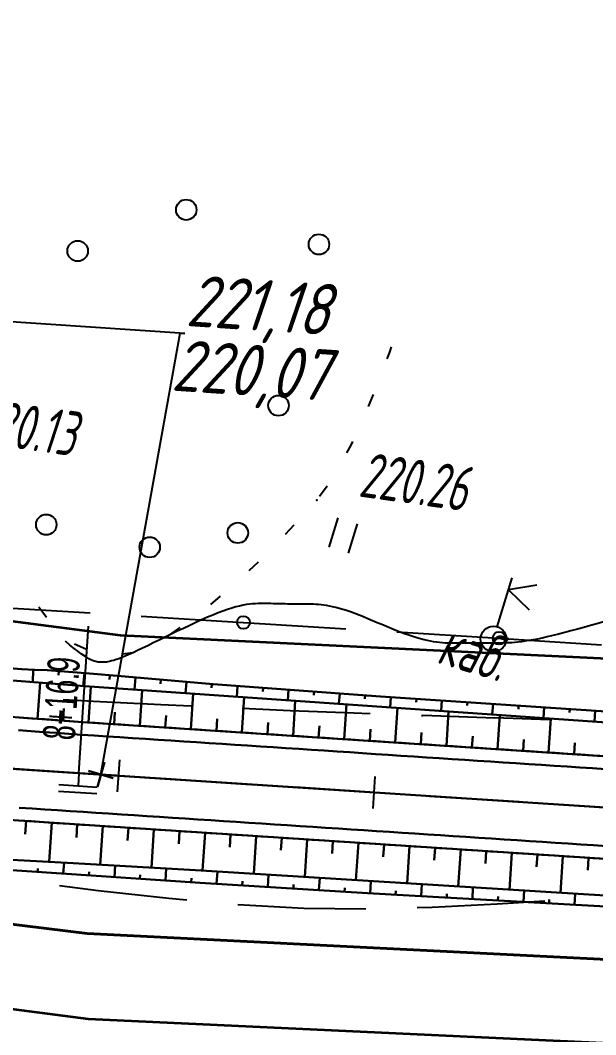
# Model space of a CAD drawing. Header units: millimetres. Extents: x -1799 to 6962, y -1020 to 4121.
# Drawn here: x -953.8 to -908.8, y 3670.6 to 3749.8 of the extents above; entities that cross this region are included whole.
import ezdxf
from ezdxf import colors
from ezdxf.entities.mleader import LeaderData, LeaderLine
from ezdxf.math import Vec2, Vec3

# ---------------------------------------------------------------- set-up
doc = ezdxf.new("R2010")
doc.units = ezdxf.units.MM
doc.linetypes.add('CONTI', pattern=[0])
doc.linetypes.add('DASHED', pattern=[0.75, 0.5, -0.25])
for name, color, linetype, lineweight in [('10', 1, 'Continuous', 35), ('КОПИЯ_ОСЬ_13_ОТКОСЫ', 7, 'Continuous', 30), ('КОПИЯ_ОСЬ_ГРАНИЦЫ_ПОЛОС', 7, 'Continuous', 30), ('ОСЬ_ВЕРХ_ПОКРЫТИЯ_ГРАНИЦЫ_ПОЛОС', 7, 'Continuous', 30), ('ОСЬ_ВЕРХ_ПОКРЫТИЯ_ОСЬ', 1, 'Continuous', 30), ('Отметки', 5, 'Continuous', 30)]:
    doc.layers.add(name, color=color, linetype=linetype, lineweight=lineweight)
for name, color, linetype in [('_Ростелеком', 6, 'Continuous'), ('GOR_BDEFAULT', 212, 'CONTI'), ('NAD_MDEFAULT', 7, 'CONTI'), ('PI_OTDEFAULT', 172, 'CONTI'), ('PI_TTDEFAULT', 5, 'CONTI'), ('PLN_O', 7, 'CONTI'), ('SIT_LDEFAULT', 7, 'CONTI'), ('USLZNDEFAULT', 7, 'CONTI'), ('ZAPSKDEFAULT', 7, 'CONTI'), ('КОПИЯ_ОСЬ_ТАНГЕНСЫ', 1, 'Continuous'), ('ОСЬ_ВЕРХ_ПОКРЫТИЯ_ПИКЕТЫ', 1, 'Continuous'), ('ОСЬ_ВЕРХ_ПОКРЫТИЯ_РАЗБИВКА_КРИВ', 1, 'Continuous'), ('ОСЬ_ВЕРХ_ПОКРЫТИЯ_ТАНГЕНСЫ', 1, 'Continuous'), ('разметка', 7, 'Continuous')]:
    doc.layers.add(name, color=color, linetype=linetype)
doc.styles.add('eskd', font='spds.shx', dxfattribs={"width": 1.2, "oblique": 15})
doc.styles.get("Standard").update_dxf_attribs({"font": 'arial.ttf'})
doc.styles.add('STYLE1', font='romand.shx', dxfattribs={"width": 0.9})
doc.styles.add('ГОСТ', font='', dxfattribs={"oblique": 15, "height": 4})
doc.styles.get('ГОСТ').set_extended_font_data('GOST type A')
doc.linetypes.add('кабель_связи_проект.', pattern='A,10,-1,["/",STYLE1,S=3,R=0,X=0,Y=-1.5],-4.1', length=15.1)

# ---------------------------------------------------------------- blocks, each defined once
blk = doc.blocks.new('BL_2002')
at = {"color": 0}
blk.add_circle((0, 0), 0.8, dxfattribs=at)
blk = doc.blocks.new('BL_2011')
at = {"color": 0}
for p, q in [((0, 0), (0, 2.4)), ((1.6, 0), (1.6, 2.4))]:
    blk.add_line(p, q, dxfattribs=at)
blk = doc.blocks.new('BL_4017')
at = {"color": 0}
for p, q in [((0, 1), (0, 5)), ((2, 5), (0, 4)), ((0, 4), (2, 3))]:
    blk.add_line(p, q, dxfattribs=at)
blk.add_circle((0, 0), 1, dxfattribs=at)
blk = doc.blocks.new('_None')
blk = doc.blocks.new('Крест')
at = {"layer": 'Отметки'}
for points in [[(0, 1), (0, -1)], [(-1, 0), (1, 0)]]:
    blk.add_lwpolyline(points, dxfattribs=at)

msp = doc.modelspace()

# ---------------------------------------------------------------- linework, layer by layer
at = {"layer": '10'}
for points in [[(-804.504035623444, 3662.403480735061), (-824.5340356237048, 3666.023480735173), (-948.4240356233695, 3671.803480735433), (-975.8940356235744, 3675.363480735024), (-1007.464035623407, 3684.893480735284), (-1045.044035623481, 3689.693480735098), (-1091.514035623686, 3701.643480735284), (-1136.714035623407, 3726.003480734688), (-1145.914035623593, 3731.613480735024), (-1190.934035623612, 3759.81348073521), (-1203.524035623463, 3777.133480735508), (-1281.424035623369, 3800.433480735322), (-1370.854035623537, 3827.173480734614), (-1423.974035623649, 3843.233480735135), (-1467.20403562363, 3856.303480735433), (-1517.944035623388, 3871.633480735508), (-1536.604035623537, 3877.273480735173), (-1560.794035623481, 3884.923480734614), (-1568.404035623351, 3887.323480734986), (-1611.244035623668, 3900.8734807348), (-1670.724533441118, 3919.71056948175)], [(-1127.044035623481, 3748.853480735247), (-1082.584035623519, 3724.793480734726), (-1040.334035623519, 3713.903480735061), (-945.9640356234067, 3701.783480734949), (-821.164035623593, 3695.803480735433), (-801.8740356235558, 3692.213480734651), (-802.5440356234812, 3689.663480734837), (-744.5440356234812, 3662.453480734875), (-623.344035623295, 3533.8734807348), (-488.3940356235744, 3411.683480735322), (-417.2740356234626, 3367.923480734614), (-360.3940356235744, 3343.983480735135), (-65.03403562370477, 3344.8734807348)]]:
    msp.add_lwpolyline(points, dxfattribs=at)
at = {"layer": '_Ростелеком', "linetype": 'кабель_связи_проект.', "lineweight": 40, "ltscale": 0.25}
msp.add_lwpolyline([(-1657.508299623549, 3939.309212735307), (-1658.166559841649, 3937.633192245302), (-1600.278279218406, 3918.21813336612), (-1339.90307447779, 3818.219484850218), (-1287.499567368408, 3802.76526898091), (-1263.755260603901, 3795.430219643203), (-1223.530477714949, 3781.706089482096), (-1196.627684615718, 3769.679823335645), (-1196.627684615718, 3769.679823335645), (-1140.230327299932, 3729.428283091088), (-1091.099603466128, 3703.07820017488), (-1044.780343006647, 3690.316537799698), (-948.5302202035, 3678.474030340475), (-823.7066648495584, 3672.227009011817)], dxfattribs=at)
at = {"layer": 'GOR_BDEFAULT', "color": 212, "elevation": 220, "flags": 128}
msp.add_lwpolyline([(-901.2082996235604, 3704.069214735565), (-901.9682996235697, 3704.069214735565), (-902.0282996235674, 3704.069214735565), (-902.0982996235743, 3704.059212735307), (-902.158299623572, 3704.059212735307), (-902.228299623579, 3704.059212735307), (-902.298299623586, 3704.059212735307), (-902.368299623593, 3704.059212735307), (-902.4382996236, 3704.059212735307), (-902.5082996235487, 3704.059212735307), (-902.5782996235557, 3704.059212735307), (-902.6482996235627, 3704.059212735307), (-902.7182996235697, 3704.049218735111), (-902.7882996235767, 3704.049218735111), (-902.868299623593, 3704.049218735111), (-902.9382996236, 3704.049218735111), (-903.0082996235487, 3704.049218735111), (-903.088299623565, 3704.049218735111), (-903.1682996235813, 3704.039216734854), (-903.2482996235976, 3704.039216734854), (-903.338299623565, 3704.029213735287), (-903.4482996235511, 3704.01921173503), (-903.5582996235953, 3704.009217735765), (-903.6882996236, 3703.989212735009), (-903.838299623565, 3703.95921473523), (-904.0082996235487, 3703.929215735209), (-904.1982996235511, 3703.889214735863), (-904.408299623572, 3703.849213735585), (-904.658299623572, 3703.789216734854), (-904.9282996235906, 3703.719216735487), (-905.228299623579, 3703.639214735863), (-905.5682996236046, 3703.549218735111), (-905.9482996235511, 3703.449212734972), (-906.3582996235837, 3703.339211735328), (-906.7882996235767, 3703.219216735487), (-907.2482996235976, 3703.089211735328), (-907.728299623579, 3702.949212734972), (-908.2182996235697, 3702.809212735307), (-908.728299623579, 3702.669213734952), (-909.2382996235883, 3702.51921173503), (-909.7482996235976, 3702.379212735606), (-910.2582996235487, 3702.239212735009), (-910.7582996235487, 3702.109215734911), (-911.2482996235976, 3701.979210735683), (-911.728299623579, 3701.859215734911), (-912.1782996235906, 3701.739212735009), (-912.6082996235837, 3701.639214735863), (-913.0082996235487, 3701.549218735111), (-913.3782996236023, 3701.469216735487), (-913.7182996235697, 3701.409211734695), (-914.048299623586, 3701.349213735585), (-914.3482996235743, 3701.299218735111), (-914.6282996236023, 3701.259217735765), (-914.8982996235627, 3701.229210735683), (-915.1382996235534, 3701.20921473523), (-915.3782996236023, 3701.189217735467), (-915.5982996235743, 3701.179215735209), (-915.8182996236046, 3701.169213734952), (-916.018299623558, 3701.159211734695), (-916.228299623579, 3701.159211734695), (-916.4182996235813, 3701.159211734695), (-916.618299623593, 3701.149216735189), (-916.8082996235953, 3701.149216735189), (-917.0082996235487, 3701.149216735189), (-917.2082996235604, 3701.149216735189), (-917.3982996235627, 3701.149216735189), (-917.5982996235743, 3701.149216735189), (-917.798299623586, 3701.149216735189), (-917.9982996235976, 3701.149216735189), (-918.1882996236, 3701.149216735189), (-918.3882996235534, 3701.149216735189), (-918.588299623565, 3701.149216735189), (-918.7882996235767, 3701.149216735189), (-918.978299623579, 3701.149216735189), (-919.1782996235906, 3701.149216735189), (-919.3782996236023, 3701.149216735189), (-919.5782996235557, 3701.149216735189), (-919.7782996235674, 3701.149216735189), (-919.9682996235697, 3701.149216735189), (-920.1682996235813, 3701.149216735189), (-920.3782996236023, 3701.159211734695), (-920.588299623565, 3701.159211734695), (-920.798299623586, 3701.179215735209), (-921.018299623558, 3701.199212734972), (-921.2382996235883, 3701.219216735487), (-921.478299623579, 3701.259217735765), (-921.7182996235697, 3701.299218735111), (-921.9682996235697, 3701.349213735585), (-922.228299623579, 3701.409211734695), (-922.5082996235487, 3701.479210735683), (-922.798299623586, 3701.559212735307), (-923.0982996235743, 3701.659211734695), (-923.4182996235813, 3701.76921173503), (-923.7482996235976, 3701.889214735863), (-924.088299623565, 3702.01921173503), (-924.4382996236, 3702.149216735189), (-924.7882996235767, 3702.299218735111), (-925.158299623572, 3702.449212734972), (-925.518299623558, 3702.599213735585), (-925.8782996236023, 3702.749215735507), (-926.2482996235976, 3702.899216735189), (-926.6082996235837, 3703.049218735111), (-926.9582996235604, 3703.199212734972), (-927.298299623586, 3703.339211735328), (-927.6382996235534, 3703.469216735487), (-927.9682996235697, 3703.589211735328), (-928.2782996235674, 3703.689217735467), (-928.5682996236046, 3703.789216734854), (-928.8482996235743, 3703.869217735169), (-929.1082996235837, 3703.939217735467), (-929.368299623593, 3703.999215735507), (-929.6082996235837, 3704.049218735111), (-929.838299623565, 3704.089211735328), (-930.0582996235953, 3704.119217735169), (-930.268299623558, 3704.139214735863), (-930.478299623579, 3704.159211734695), (-930.6782996235906, 3704.179215735209), (-930.868299623593, 3704.189217735467), (-931.0582996235953, 3704.189217735467), (-931.2382996235883, 3704.189217735467), (-931.4282996235906, 3704.199212734972), (-931.6082996235837, 3704.199212734972), (-931.7882996235767, 3704.199212734972), (-931.978299623579, 3704.199212734972), (-932.158299623572, 3704.199212734972), (-932.338299623565, 3704.199212734972), (-932.5282996235674, 3704.20921473523), (-932.7082996235604, 3704.20921473523), (-932.8882996235534, 3704.20921473523), (-933.0782996235557, 3704.219216735487), (-933.2582996235487, 3704.219216735487), (-933.4482996235511, 3704.219216735487), (-933.6382996235534, 3704.229210735683), (-933.8282996235557, 3704.229210735683), (-934.0082996235487, 3704.229210735683), (-934.1982996235511, 3704.239212735009), (-934.3882996235534, 3704.239212735009), (-934.5782996235557, 3704.249215735507), (-934.7782996235674, 3704.249215735507), (-934.978299623579, 3704.249215735507), (-935.1782996235906, 3704.239212735009), (-935.3882996235534, 3704.229210735683), (-935.618299623593, 3704.219216735487), (-935.8482996235743, 3704.189217735467), (-936.088299623565, 3704.159211734695), (-936.3482996235743, 3704.109215734911), (-936.6282996236023, 3704.049218735111), (-936.9182996235813, 3703.979210735683), (-937.2382996235883, 3703.889214735863), (-937.5682996236046, 3703.789216734854), (-937.9282996235906, 3703.659211734695), (-938.3082996235953, 3703.51921173503), (-938.7182996235697, 3703.349213735585), (-939.1482996235627, 3703.169213734952), (-939.5982996235743, 3702.969216735487), (-940.0582996235953, 3702.759217735765), (-940.5282996235674, 3702.539216734854), (-941.0082996235487, 3702.309212735307), (-941.4982996235976, 3702.079216734891), (-941.978299623579, 3701.849213735585), (-942.4482996235511, 3701.609215734911), (-942.908299623572, 3701.389214735863), (-943.368299623593, 3701.169213734952), (-943.798299623586, 3700.949212734972), (-944.2082996235604, 3700.759217735765), (-944.5982996235743, 3700.569214735565), (-944.9482996235511, 3700.409211734695), (-945.268299623558, 3700.259217735765), (-945.5582996235953, 3700.139214735863), (-945.8282996235557, 3700.029213735287), (-946.0582996235953, 3699.939217735467), (-946.268299623558, 3699.869217735169), (-946.4582996235604, 3699.809212735307), (-946.6282996236023, 3699.759217735765), (-946.7782996235674, 3699.729210735683), (-946.908299623572, 3699.699212734972), (-947.0282996235674, 3699.679215735209), (-947.1382996235534, 3699.669213734952), (-947.2382996235883, 3699.669213734952), (-947.3282996235557, 3699.669213734952), (-947.4182996235813, 3699.669213734952), (-947.4982996235976, 3699.669213734952), (-947.588299623565, 3699.679215735209), (-947.6782996235906, 3699.679215735209), (-947.768299623558, 3699.699212734972), (-947.868299623593, 3699.719216735487), (-947.978299623579, 3699.749215735507), (-948.1082996235837, 3699.789216734854), (-948.2482996235976, 3699.859215734911), (-948.3982996235627, 3699.939217735467), (-948.5782996235557, 3700.049218735111), (-948.7882996235767, 3700.179215735209), (-949.0082996235487, 3700.329216734891), (-949.268299623558, 3700.51921173503), (-949.5582996235953, 3700.739212735009), (-949.8782996236023, 3700.999215735507), (-950.2382996235883, 3701.299218735111)], dxfattribs=at)
at = {"layer": 'PI_TTDEFAULT', "color": 5}
msp.add_point((-930.6082996235837, 3712.319214735565, 220.256), dxfattribs=at)
at = {"layer": 'PLN_O'}
for p, q in [((-964.268299623558, 3704.509217735765), (-948.298299623586, 3703.51921173503)), ((-944.3082996235953, 3703.26921173503), (-928.338299623565, 3702.279213735287)), ((-924.3482996235743, 3702.029213735287), (-916.8282996235557, 3701.559212735307)), ((-916.8282996235557, 3701.569214735565), (-908.3782996236023, 3701.009217735765))]:
    msp.add_line(p, q, dxfattribs=at)
for centre in [(-936.3282996235557, 3702.76921173503), (-916.368299623593, 3701.539216734854)]:
    msp.add_circle(centre, 0.5, dxfattribs=at)
at = {"layer": 'SIT_LDEFAULT', "color": 7}
for p, q in [((-924.908299623572, 3723.879212735606), (-924.768299623558, 3724.299218735111)), ((-925.0982996235743, 3723.349213735585), (-924.8982996235627, 3723.879212735606)), ((-926.5582996235953, 3719.629212735606), (-926.1782996235906, 3720.559212735307)), ((-928.2482996235976, 3716.009217735765), (-927.9282996235906, 3716.599213735585)), ((-927.9182996235813, 3716.599213735585), (-927.7782996235674, 3716.889214735863)), ((-930.3882996235534, 3712.619217735169), (-929.798299623586, 3713.429215735209)), ((-933.0582996235953, 3709.659211734695), (-932.368299623593, 3710.379212735606)), ((-935.8782996236023, 3706.819214735565), (-935.158299623572, 3707.509217735765)), ((-938.8782996236023, 3704.169213734952), (-938.118299623593, 3704.819214735565)), ((-952.3182996236046, 3703.979210735683), (-951.7082996235604, 3703.189217735467)), ((-942.088299623565, 3701.809212735307), (-941.268299623558, 3702.379212735606)), ((-949.548299623586, 3701.109215734911), (-949.518299623558, 3701.079216734891)), ((-949.518299623558, 3701.089211735328), (-948.6382996235534, 3700.70921473523)), ((-945.768299623558, 3700.329216734891), (-944.9682996235697, 3700.429215735209)), ((-944.9682996235697, 3700.429215735209), (-944.7882996235767, 3700.509217735765)), ((-948.048299623586, 3696.609215734911), (-950.408299623572, 3696.739212735009)), ((-942.7782996235674, 3696.349213735585), (-948.048299623586, 3696.599213735585)), ((-940.4182996235813, 3696.239212735009), (-942.7782996235674, 3696.349213735585)), ((-932.6882996236, 3695.879212735606), (-936.4182996235813, 3696.049218735111)), ((-927.7182996235697, 3695.679215735209), (-932.6882996236, 3695.879212735606)), ((-926.4282996235906, 3695.629212735606), (-927.7182996235697, 3695.679215735209)), ((-922.3182996236046, 3695.489212735009), (-922.4282996235906, 3695.489212735009)), ((-916.6982996235511, 3695.299218735111), (-922.3182996236046, 3695.499215735507)), ((-912.4282996235906, 3695.159211734695), (-916.6982996235511, 3695.309212735307)), ((-950.6882996236, 3682.219216735487), (-947.6682996235813, 3681.849213735585)), ((-947.6682996235813, 3681.849213735585), (-942.1682996235813, 3681.249215735507)), ((-942.1682996235813, 3681.249215735507), (-940.7482996235976, 3681.119217735169)), ((-936.7582996235487, 3680.759217735765), (-931.618299623593, 3680.469216735487)), ((-921.5982996235743, 3680.549218735111), (-916.518299623558, 3680.809212735307)), ((-916.518299623558, 3680.809212735307), (-912.7882996235767, 3681.029213735287)), ((-931.618299623593, 3680.469216735487), (-926.768299623558, 3680.409211734695)), ((-922.768299623558, 3680.51921173503), (-921.5982996235743, 3680.549218735111))]:
    msp.add_line(p, q, dxfattribs=at)
at = {"layer": 'КОПИЯ_ОСЬ_13_ОТКОСЫ'}
for points in [[(-955.6349643058693, 3699.276480884676), (-953.6450351066505, 3699.109931202059), (-952.646622020713, 3699.073325367098), (-951.647598583213, 3699.040824146395), (-950.6504672355568, 3698.975501270418), (-948.6584628410255, 3698.79708024991), (-945.568497020713, 3698.54187700284), (-938.6931308097755, 3697.939917774324), (-925.626602489463, 3697.00020524991), (-905.6711581535255, 3695.66606828702), (-885.7335971183693, 3694.057532520418), (-873.4846957511818, 3692.874655933504), (-865.8105014152443, 3692.228461475496), (-861.519913036338, 3691.922675342684), (-860.5202182121193, 3691.856955738192), (-857.517715770713, 3691.646094532137), (-856.515274364463, 3691.578192920809), (-853.5045932121193, 3691.358084888582)], [(-952.7426303214943, 3699.076834888582), (-952.7780917472755, 3698.10974809659)], [(-950.7451937980568, 3698.981711597567), (-950.766250926963, 3698.659812183504)], [(-948.7530062980568, 3698.805533619051), (-948.842666942588, 3697.804419727449)], [(-959.6763725110995, 3698.644948948559), (-948.7239799329745, 3697.795217503247), (-905.7271537610995, 3694.809911717114), (-873.501201612662, 3692.622198094067), (-863.5216483900058, 3691.982580174145), (-855.513652784537, 3691.487493504223), (-853.5048026868808, 3691.355108250317), (-852.499004347037, 3691.292181004223)], [(-959.6763461418068, 3698.644950122957), (-948.7239535636818, 3697.795218677645), (-905.7271273918068, 3694.809897632723), (-873.5011752433693, 3692.622199268465), (-863.5216830558693, 3691.982581348543), (-855.5136264152443, 3691.48750993741), (-853.5045932121193, 3691.358084888582)], [(-952.4148368665683, 3695.252233494458), (-952.209453565787, 3698.065633763013)], [(-946.7598422355568, 3698.640265674715), (-946.7873690910255, 3698.30635759366)], [(-944.7669223136818, 3698.471701831942), (-944.849747020713, 3697.526221485262)], [(-942.774551708213, 3698.297263355379), (-942.802139598838, 3697.982108326082)], [(-940.7821811027443, 3698.122824878817), (-940.8586581535255, 3697.249121875887)], [(-948.4251518079745, 3694.964666355786), (-948.2421073743808, 3697.761754978833)], [(-944.4336967298495, 3694.703466404614), (-944.251689893912, 3697.484701145825)], [(-938.7898104972755, 3697.948386402254), (-938.815323192588, 3697.657141895418)], [(-936.795059520713, 3697.803412647371), (-936.8549350089943, 3696.971137256746)], [(-934.8002475089943, 3697.659949512606), (-934.820206005088, 3697.38252946866)], [(-932.8053744621193, 3697.51648637784), (-932.8645175285255, 3696.694083423738)], [(-930.8105624504005, 3697.373023243074), (-930.8302768058693, 3697.098883838778)], [(-928.8156894035255, 3697.22954484952), (-928.8741000480568, 3696.417014331942)], [(-940.4422416517245, 3694.442235935864), (-940.2612724134433, 3697.207647312817)], [(-936.4507865735995, 3694.181035984692), (-936.2708549329745, 3696.93057822102)], [(-932.4593314954745, 3693.91983603352), (-932.2804374525058, 3696.653524388013)], [(-926.8208163566505, 3697.086081714754), (-926.8403476066505, 3696.815238208895)], [(-924.8256991691505, 3696.94666215909), (-924.8796542472755, 3696.139685840731)], [(-922.8301547355568, 3696.813239307528), (-922.8481601066505, 3696.544257373934)], [(-920.834610301963, 3696.679831714754), (-920.8892367668068, 3695.862632007723)], [(-918.8390658683693, 3696.546424121981), (-918.857315380088, 3696.274024219637)], [(-950.420146925162, 3695.106634129223), (-950.3516654798495, 3696.044439305005)], [(-946.429424268912, 3694.834051121411), (-946.3684501478183, 3695.766424168286)], [(-928.4678764173495, 3693.65860556477), (-928.290019972037, 3696.376470555005)], [(-924.4764213392245, 3693.397405613598), (-924.2996024915683, 3696.099401463208)], [(-920.4849662610995, 3693.136205662427), (-920.3091850110995, 3695.822362888989)], [(-916.8435214347755, 3696.413001270418), (-916.8988803214943, 3695.585562915926)], [(-914.8479770011818, 3696.279593677645), (-914.8664096183693, 3696.003775806551)], [(-912.852432567588, 3696.146186084871), (-912.9084628410255, 3695.308509082918)], [(-910.8568881339943, 3696.012763233309), (-910.8755648918068, 3695.733542652254)], [(-908.8613437004005, 3695.879355640535), (-908.9180453605568, 3695.03145524991)], [(-942.437969190787, 3694.572851170239), (-942.3773002454745, 3695.499944676098)], [(-938.446514112662, 3694.311651219067), (-938.386211378287, 3695.233434666333)], [(-934.455059034537, 3694.050420750317), (-934.3950614759433, 3694.966955174145)], [(-916.4935111829745, 3692.874975193677), (-916.3187064954745, 3695.545293797192)], [(-912.5019950696933, 3692.613775242505), (-912.3282890150058, 3695.268224705395)], [(-930.463603956412, 3693.789220799145), (-930.4039726087558, 3694.70044516438)], [(-926.472148878287, 3693.528020847973), (-926.412822706412, 3694.433965672192)], [(-922.480693800162, 3693.266790379223), (-922.4217338392245, 3694.167455662427)], [(-918.489238722037, 3693.005590428052), (-918.430644972037, 3693.900976170239)], [(-914.497783643912, 3692.74439047688), (-914.4394950696933, 3693.634466160473)], [(-910.5062675306308, 3692.48316000813), (-910.4484062025058, 3693.367986668286)], [(-961.4134523231387, 3687.807686455933), (-942.4012452918887, 3686.553627618042), (-864.21112078017, 3681.440102227417), (-856.7476808387637, 3680.831551202026), (-852.779236014545, 3680.491707452026)], [(-953.2956544715762, 3687.272225030151), (-953.36395281142, 3686.236977227417)], [(-951.29998796767, 3687.140602715698), (-951.5020753700137, 3684.077309258667)], [(-949.3043214637637, 3687.008949883667), (-949.3717042762637, 3685.987862237183)], [(-947.3086549598574, 3686.877327569214), (-947.508239920795, 3683.85150969812)], [(-945.3129884559512, 3686.745705254761), (-945.3795167762637, 3685.737099297729)], [(-943.317321952045, 3686.614052422729), (-943.5147706825137, 3683.621193536011)], [(-941.3216554481387, 3686.483040459839), (-941.38690203017, 3685.485359795776)], [(-939.3259279090762, 3686.352516778198), (-939.5196534950137, 3683.390267022339)], [(-937.3302003700137, 3686.221993096558), (-937.3947755653262, 3685.234566338745)], [(-935.334411795795, 3686.091469414917), (-935.527282889545, 3683.142677911011)], [(-933.3386842567324, 3685.960945733276), (-933.4029542762637, 3684.978035577026)], [(-931.34295671767, 3685.830422051636), (-931.5349122840762, 3682.895088799683)], [(-929.3472291786074, 3685.699928887573), (-929.4111940223574, 3684.721474297729)], [(-927.351501639545, 3685.569405205933), (-927.5426027137637, 3682.647499688354)], [(-925.3557741004824, 3685.438881524292), (-925.4194337684512, 3684.464913018433)], [(-961.6292726356387, 3684.637032159058), (-949.627868827045, 3683.973732598511), (-939.6441652137637, 3683.397987969604), (-886.64569109267, 3680.111336358276), (-864.3903810340762, 3678.698952325073), (-859.4163209754824, 3678.283180840698), (-858.4250490028262, 3678.181618340698), (-856.4431154090762, 3678.005501397339), (-855.4544679481387, 3677.90180266687), (-854.4671022254824, 3677.791176446167), (-853.479431327045, 3677.697487481323), (-852.493103202045, 3677.596657403198)], [(-961.6292635590562, 3684.637024839793), (-949.6278597504624, 3683.973740538036), (-939.6441561371812, 3683.39798065034), (-886.6456820160874, 3680.111329039012), (-864.3904024750718, 3678.698952635204), (-862.3979097992906, 3678.541443785106)], [(-923.36004656142, 3685.308357842651), (-923.550232108295, 3682.399941094604)], [(-921.3642579872012, 3685.177834161011), (-921.427673514545, 3684.208351739136)], [(-919.3685304481387, 3685.04731047937), (-919.5578615028262, 3682.152351983276)], [(-917.3728029090762, 3684.916817315308), (-917.4359132606387, 3683.951820977417)], [(-915.3770753700137, 3684.786293633667), (-915.5654908973574, 3681.904762871948)], [(-913.3813478309512, 3684.655769952026), (-913.4441530067324, 3683.69525969812)], [(-950.3964449555406, 3683.157326658641), (-950.3398348481187, 3684.013085325633)], [(-946.4051729828843, 3682.893242796336), (-946.3462130219468, 3683.784485777293)], [(-911.3856202918887, 3684.525246270386), (-911.573181327045, 3681.65717376062)], [(-909.38983171767, 3684.394722588745), (-909.4523927528262, 3683.438698418823)], [(-958.6765352875718, 3683.705170591747), (-939.7061678559312, 3682.450005491649), (-926.6322542817124, 3681.623047789012), (-906.6622225434312, 3680.511452635204), (-886.682669320775, 3679.545540769969), (-874.3850008637437, 3679.108063658153), (-866.6877352387437, 3678.815125425731), (-864.3912569672593, 3678.6859826645), (-862.3979097992906, 3678.541443785106)], [(-952.3920809418687, 3683.289360960399), (-952.3741671235093, 3683.56017394868)], [(-948.4008089692124, 3683.025284727489), (-948.3819491059312, 3683.310540159618)], [(-944.4095369965562, 3682.761200865184), (-944.3898836762437, 3683.058281858836)], [(-942.4139010102281, 3682.629166563426), (-942.3526827485093, 3683.554184873973)], [(-938.4223848969468, 3682.368805845653), (-938.3623263031968, 3683.318489988719)], [(-934.4303499848374, 3682.116303404247), (-934.3699862153062, 3683.070908506786)], [(-940.4182650239, 3682.497124632274), (-940.3978487641343, 3682.80545898286)], [(-936.4263826996812, 3682.24255462495), (-936.4063631684312, 3682.55911346284)], [(-932.4343477875718, 3681.990044554149), (-932.4142367035874, 3682.308251341258)], [(-930.4383455903062, 3681.863793333446), (-930.3776461274156, 3682.823327024852)], [(-926.4462496430406, 3681.612694700633), (-926.3925997406968, 3682.576195677196)], [(-922.4524141938218, 3681.390389402782), (-922.40019861765, 3682.328614195262)], [(-928.4423433930406, 3681.737542112743), (-928.4221102387437, 3682.057389219676)], [(-924.4493319184312, 3681.501542051707), (-924.43144861765, 3681.822709043895)], [(-920.4554964692124, 3681.279229124461), (-920.4381014496812, 3681.591973265086)], [(-918.4586092621812, 3681.168076475536), (-918.4077974946031, 3682.081025083934)], [(-914.4647738129624, 3680.94576354829), (-914.4153658539781, 3681.833443602)], [(-910.4709688813218, 3680.723458250438), (-910.4229647309312, 3681.585854490672)], [(-916.4616915375718, 3681.05692382661), (-916.4447542817124, 3681.361237486278)], [(-912.4678866059312, 3680.834610899364), (-912.4514071137437, 3681.130501707469)]]:
    msp.add_lwpolyline(points, dxfattribs=at)
at = {"layer": 'КОПИЯ_ОСЬ_ГРАНИЦЫ_ПОЛОС'}
for points in [[(-953.8377825048137, 3695.352439840709), (-952.8519902375319, 3695.280999591959), (-951.8660411505462, 3695.209692216863), (-950.8799383177447, 3695.138482068119), (-949.8936848022186, 3695.067333479797), (-948.9072836679607, 3694.996210769204), (-947.9095919456649, 3694.930962963414), (-946.9119002233692, 3694.865715156694), (-945.9142085010153, 3694.800467349974), (-944.9165167787196, 3694.735219543253), (-943.918825056453, 3694.669971738395), (-942.92113333407, 3694.604723929812), (-941.923441611716, 3694.539476124954), (-940.9257498894203, 3694.474228317303), (-939.9280581671246, 3694.408980510582), (-938.9303664447998, 3694.343732705725), (-937.932674722475, 3694.278484899935), (-936.9349830001502, 3694.213237093215), (-935.9372912778545, 3694.147989287426), (-934.9395995555587, 3694.082741479774), (-933.9419078332339, 3694.017493672122), (-932.9442161109091, 3693.952245864471), (-931.9465243885552, 3693.886998059613), (-930.9488326662595, 3693.821750253824), (-929.9511409439638, 3693.756502447103), (-928.953449221639, 3693.691254641314), (-927.9557574993141, 3693.626006834594), (-926.9580657769602, 3693.560759028805), (-925.9603740546936, 3693.495511223015), (-924.9626823323979, 3693.430263416295), (-923.9649906100731, 3693.365015608643), (-922.9672988877774, 3693.299767800992), (-921.9696071653943, 3693.234519994271), (-920.9719154430986, 3693.169272189413), (-919.9742237207738, 3693.104024383624), (-918.9765319984781, 3693.038776576904), (-917.9788402761242, 3692.973528769252), (-916.9811485537994, 3692.908280964394), (-915.9834568314745, 3692.843033158605), (-914.9857651091788, 3692.777785350953), (-913.9880733868831, 3692.712537544233), (-912.9903816645292, 3692.647289738444), (-911.9926899422335, 3692.582041931723), (-910.9949982199378, 3692.516794125003), (-909.997306497613, 3692.451546318282), (-908.9996147753172, 3692.386298513425), (-908.0019230529342, 3692.321050705773)], [(-953.9025244929271, 3687.306356848602), (-952.9053878549803, 3687.240851237823), (-951.9083902493494, 3687.175483373378), (-950.9115341100751, 3687.110216392589), (-949.9148218493992, 3687.045013452333), (-948.9182398322355, 3686.979837548372), (-947.9216881450175, 3686.914664298681), (-946.9251371248301, 3686.849491093692), (-945.9285861085427, 3686.784317888704), (-944.932035090189, 3686.719144682785), (-943.935484072912, 3686.653971475934), (-942.938933052812, 3686.588798270946), (-941.9423820354477, 3686.523625065026), (-940.9458310172395, 3686.458451859106), (-939.9492799999334, 3686.393278652256), (-938.9527289798334, 3686.328105447267), (-937.9561779616251, 3686.262932242279), (-936.9596269442027, 3686.197759036359), (-935.9630759260526, 3686.13258583044), (-934.9665249068548, 3686.067412625452), (-933.969973890451, 3686.002239418601), (-932.9734228713114, 3685.937066212681), (-931.9768718521136, 3685.871893007693), (-930.9803208357098, 3685.806719800842), (-929.9837698156098, 3685.741546595854), (-928.9872187983037, 3685.676373389934), (-927.9906677800664, 3685.611200184015), (-926.9941167627603, 3685.546026977164), (-925.9975657426603, 3685.480853772176), (-925.001014724452, 3685.415680567187), (-924.0044637070296, 3685.350507361268), (-923.0079126888504, 3685.285334155348), (-922.0113616724466, 3685.220160947566), (-921.0148106504548, 3685.154987742578), (-920.0182596340801, 3685.08981453759), (-919.0217086149114, 3685.024641332601), (-918.0251575976054, 3684.959468126682), (-917.0286065802993, 3684.894294919831), (-916.0320555610724, 3684.829121713911), (-915.0355045419037, 3684.763948508923), (-914.0389535236664, 3684.698775303935), (-913.0424025063603, 3684.633602098015), (-912.0458514891125, 3684.568428891164), (-911.0493004697983, 3684.503255685245), (-910.0527494506587, 3684.438082480257), (-909.0561984352444, 3684.372909272474), (-908.0596474141839, 3684.307736067486)]]:
    msp.add_lwpolyline(points, dxfattribs=at)
at = {"layer": 'КОПИЯ_ОСЬ_ТАНГЕНСЫ'}
msp.add_line((-1078.138299624135, 3699.439214735677), (-773.6982996241331, 3679.529214735528), dxfattribs=at)
at = {"layer": 'ОСЬ_ВЕРХ_ПОКРЫТИЯ_ГРАНИЦЫ_ПОЛОС', "linetype": 'Continuous'}
for points in [[(-853.1885795423495, 3688.714941013989), (-857.6941947767245, 3689.027044285473), (-948.9070243665683, 3694.996191013989), (-960.8646659681308, 3695.869024265942)], [(-953.8553663009279, 3695.353717441124), (-952.8660066353532, 3695.282016035554), (-951.8764889681388, 3695.21044898351), (-950.8868164065261, 3695.138980240946), (-949.8969920474538, 3695.067573755433), (-948.9070189884715, 3694.996193459642), (-947.9093482500084, 3694.930947025691), (-946.9116775114871, 3694.86570059174), (-945.9140067729659, 3694.800454156858), (-944.9163360345028, 3694.735207722907), (-943.9186652960107, 3694.669961288025), (-942.9209945575185, 3694.604714855005), (-941.9233238190263, 3694.539468421054), (-940.9256530805051, 3694.474221987103), (-939.9279823420711, 3694.408975553152), (-938.9303116036081, 3694.343729119201), (-937.9326408650868, 3694.278482684319), (-936.9349701265364, 3694.213236249437), (-935.9372993880443, 3694.147989817348), (-934.9396286495812, 3694.082743383397), (-933.9419579111473, 3694.017496949446), (-932.9442871725678, 3693.952250513633), (-931.9466164341047, 3693.887004079682), (-930.9489456956417, 3693.821757645731), (-929.9512749571204, 3693.75651121178), (-928.9536042186282, 3693.691264776898), (-927.9559334801652, 3693.626018344809), (-926.9582627416439, 3693.560771908064), (-925.9605920031809, 3693.495525475045), (-924.9629212646596, 3693.430279041094), (-923.9652505261674, 3693.365032607143), (-922.9675797876462, 3693.299786173192), (-921.9699090491831, 3693.234539737378), (-920.9722383107201, 3693.169293304359), (-919.9745675721988, 3693.104046870408), (-918.9768968337066, 3693.038800437388), (-917.9792260951854, 3692.973554002506), (-916.9815553566932, 3692.908307569486), (-915.983884618201, 3692.843061133673), (-914.9862138797671, 3692.777814700653), (-913.9885431412458, 3692.712568264839), (-912.9908724027828, 3692.64732183182), (-911.9932016642615, 3692.582075396937), (-910.9955309257402, 3692.516828962986), (-909.9978601873063, 3692.451582528104), (-909.0001894488432, 3692.386336094153), (-908.0025187102638, 3692.321089661134)], [(-908.0677780670721, 3691.323221326259), (-909.0654488055934, 3691.388467759279), (-910.0631195440565, 3691.45371419323), (-911.0607902825486, 3691.518960628112), (-912.0584610210117, 3691.584207062063), (-913.056131759533, 3691.649453496014), (-914.0538024980542, 3691.714699929965), (-915.0514732365755, 3691.779946362984), (-916.0491439750094, 3691.845192796935), (-917.0468147134725, 3691.910439231818), (-918.0444854520229, 3691.975685665769), (-919.042156190515, 3692.040932100651), (-920.039826928949, 3692.106178534602), (-921.0374976674702, 3692.171424968553), (-922.0351684059915, 3692.236671402504), (-923.0328391444546, 3692.301917838317), (-924.0305098829758, 3692.367164270406), (-925.0281806214098, 3692.432410706219), (-926.0258513599601, 3692.497657139239), (-927.0235220984523, 3692.56290357319), (-928.0211928369445, 3692.628150007141), (-929.0188635754075, 3692.693396441092), (-930.0165343138997, 3692.758642875043), (-931.014205052421, 3692.823889309925), (-932.0118757908549, 3692.889135744807), (-933.0095465293762, 3692.954382178758), (-934.0072172678683, 3693.019628611778), (-935.0048880063605, 3693.084875045729), (-936.0025587448526, 3693.150121480611), (-937.0002294833739, 3693.215367914562), (-937.997900221837, 3693.280614349444), (-938.9955709603582, 3693.345860782464), (-939.9932416988213, 3693.411107217346), (-940.9909124372552, 3693.476353651297), (-941.9885831757474, 3693.541600084317), (-942.9862539142687, 3693.606846519199), (-943.9839246527899, 3693.67209295315), (-944.981595391253, 3693.737339387101), (-945.9792661297452, 3693.802585821052), (-946.9769368682373, 3693.867832256866), (-947.9746076067295, 3693.933078690817), (-948.9722783452798, 3693.998325124768), (-949.9586972185552, 3694.069448989269), (-950.945004622472, 3694.140601092403), (-951.9311974941429, 3694.211817114999), (-952.9172727698951, 3694.283132738818), (-953.9032273749381, 3694.354583622341)]]:
    msp.add_lwpolyline(points, dxfattribs=at)
at = {"layer": 'ОСЬ_ВЕРХ_ПОКРЫТИЯ_ГРАНИЦЫ_ПОЛОС', "linetype": 'Continuous', "lineweight": 30}
for points in [[(-907.9941233787595, 3685.305587093731), (-908.9906743969677, 3685.37076029965), (-909.9872254152051, 3685.43593350557), (-910.9837764334425, 3685.501106710558), (-911.9803274516798, 3685.566279917409), (-912.9768784699754, 3685.631453123328), (-913.9734294881546, 3685.696626329248), (-914.9699805064502, 3685.761799534236), (-915.9665315246875, 3685.826972739224), (-916.9630825429249, 3685.892145946075), (-917.9596335612205, 3685.957319151995), (-918.9561845794287, 3686.022492356983), (-919.9527355976661, 3686.087665562903), (-920.9492866159326, 3686.152838769754), (-921.9458376341408, 3686.218011975673), (-922.9423886524364, 3686.283185182524), (-923.9389396706738, 3686.34835838565), (-924.9354906889112, 3686.4135315925), (-925.9320417071776, 3686.478704799351), (-926.9285927253859, 3686.543878006202), (-927.9251437436815, 3686.609051209328), (-928.9216947619188, 3686.674224414316), (-929.9182457801562, 3686.739397622098), (-930.9147967983936, 3686.804570827087), (-931.9113478166018, 3686.869744032075), (-932.9078988348974, 3686.934917239857), (-933.9044498531348, 3687.000090445777), (-934.9010008713431, 3687.065263649833), (-935.8975518896095, 3687.130436855753), (-936.8941029079342, 3687.195610061673), (-937.8906539260843, 3687.260783268523), (-938.887204944409, 3687.325956473512), (-939.8837559626172, 3687.391129681294), (-940.8803069808546, 3687.45630288442), (-941.876857999092, 3687.52147609127), (-942.8734090173584, 3687.58664929719), (-943.8699600356249, 3687.651822502178), (-944.8665110538332, 3687.716995708098), (-945.8630620720996, 3687.782168914949), (-946.8596130903661, 3687.847342120868), (-947.8561641085453, 3687.912515325856), (-948.85271512687, 3687.977688530845), (-949.8492786707848, 3688.042863225949), (-950.8459364548526, 3688.108062591788), (-951.8427012617667, 3688.173323569273), (-952.8395706739884, 3688.23868299221), (-953.8365422629195, 3688.304177705583)], [(-908.0593827337925, 3684.307718756993), (-909.0559337538634, 3684.372891963844), (-910.0524847721008, 3684.438065169764), (-911.0490357894068, 3684.503238374752), (-912.0455868095069, 3684.568411581603), (-913.0421378268711, 3684.633584787523), (-914.0386888450503, 3684.698757993442), (-915.0352398624145, 3684.76393119843), (-916.0317908806519, 3684.829104403419), (-917.0283419007519, 3684.894277610269), (-918.0248929181162, 3684.959450816189), (-919.0214439353931, 3685.024624021177), (-920.0179949545618, 3685.089797227097), (-921.0145459737305, 3685.154970433948), (-922.0110969910365, 3685.220143639867), (-923.0076480102343, 3685.285316846718), (-924.0041990247755, 3685.350490048912), (-925.0007500467382, 3685.415663256695), (-925.9973010650046, 3685.480836463546), (-926.9938520832129, 3685.546009670396), (-927.9904030977832, 3685.611182872591), (-928.9869541178832, 3685.67635607851), (-929.9835051388854, 3685.741529286292), (-930.980056154358, 3685.806702491281), (-931.9766071725662, 3685.871875696269), (-932.9731581936267, 3685.937048904051), (-933.9697092100305, 3686.002222109971), (-934.9662602263761, 3686.067395313096), (-935.9628112465052, 3686.132568519947), (-936.9593622648008, 3686.197741725867), (-937.9559132839113, 3686.262914932718), (-938.9524643003733, 3686.328088137706), (-939.9490153213756, 3686.393261345488), (-940.9455663349563, 3686.458434547682), (-941.942117356919, 3686.523607755465), (-942.9386683742541, 3686.588780961384), (-943.9352193915893, 3686.653954166372), (-944.9317704107289, 3686.719127372292), (-945.9283214299267, 3686.784300579143), (-946.9248724472618, 3686.849473785062), (-947.9214234645096, 3686.914646990051), (-948.9179744828343, 3686.979820195039), (-949.9145386957007, 3687.044994933915), (-950.9112149307821, 3687.110195505818), (-951.9080341752469, 3687.175460046542), (-952.9049948833035, 3687.240825450433), (-953.9020946252185, 3687.30632857458)]]:
    msp.add_lwpolyline(points, dxfattribs=at)
at = {"layer": 'ОСЬ_ВЕРХ_ПОКРЫТИЯ_ОСЬ'}
msp.add_lwpolyline([(-958.0601815188038, 3691.590616686654), (-949.1783427719693, 3691.005392829341), (-949.1783427719693, 3691.005392829341), (-863.9193614634478, 3685.429560752039), (-863.9193614634478, 3685.429560752039), (-859.9933960009275, 3685.171677203302), (-856.0678808644207, 3684.907041569625), (-853.1243296021039, 3684.700073257473)], dxfattribs=at)
at = {"layer": 'ОСЬ_ВЕРХ_ПОКРЫТИЯ_ПИКЕТЫ'}
for p, q in [((-946.1562387692593, 3689.555080689875), (-945.9930903774712, 3692.049751527992)), ((-926.1988720457502, 3688.249893552077), (-926.0357236537584, 3690.744564392989))]:
    msp.add_line(p, q, dxfattribs=at)
at = {"layer": 'ОСЬ_ВЕРХ_ПОКРЫТИЯ_РАЗБИВКА_КРИВ'}
for p, q in [((-949.1783427719693, 3691.005392829341), (-948.427860168702, 3702.48087869623)), ((-949.1783427719693, 3691.005392829341), (-949.2436021288067, 3690.007524494466)), ((-950.7404046329812, 3690.105413529475), (-947.7467996244868, 3689.909635456664)), ((-950.7730343113853, 3689.606479361107), (-947.779429302891, 3689.410701291089))]:
    msp.add_line(p, q, dxfattribs=at)
at = {"layer": 'ОСЬ_ВЕРХ_ПОКРЫТИЯ_ТАНГЕНСЫ'}
msp.add_line((-1078.138299624135, 3699.439214735677), (-773.6982996241331, 3679.529214735528), dxfattribs=at)
at = {"layer": 'разметка', "linetype": 'DASHED', "lineweight": 30, "ltscale": 14}
msp.add_lwpolyline([(-963.7061950824482, 3691.955496420537), (-863.9193595711749, 3685.429560628173)], dxfattribs=at)

# ---------------------------------------------------------------- block references
at = {"layer": 'USLZNDEFAULT', "color": 7, "rotation": 342.9999999999999}
msp.add_blockref('BL_4017', (-916.8082996235953, 3701.479210735683), dxfattribs=at)
at = {"layer": 'ZAPSKDEFAULT', "color": 7, "rotation": 342.9999999999999}
for name, p in [('BL_2002', (-940.7960726235669, 3734.989732735244)), ('BL_2002', (-930.4378816236185, 3732.288381735248)), ('BL_2002', (-949.2750466235939, 3731.770500734833)), ('BL_2002', (-933.5908036235978, 3719.70014873558)), ('BL_2002', (-951.7285756235851, 3710.404026735027)), ('BL_2002', (-936.7752366235854, 3709.760939735373)), ('BL_2011', (-929.6482996235627, 3708.639214735863)), ('BL_2002', (-943.6482996235627, 3708.639214735863))]:
    msp.add_blockref(name, p, dxfattribs=at)
at = {"layer": 'Отметки', "rotation": 343.7785268804441}
msp.add_blockref('Крест', (-947.4572032653286, 3690.892832430464), dxfattribs=at)

# ---------------------------------------------------------------- texts
at = {"layer": 'NAD_MDEFAULT', "color": 7, "style": 'eskd', "oblique": 10, "width": 0.8}
msp.add_text('каб.', height=3.5, rotation=342.9999999999999, dxfattribs=at).set_placement((-921.3582996235837, 3699.659211734695))
at = {"layer": 'PI_OTDEFAULT', "color": 172, "style": 'eskd', "oblique": 10, "width": 0.8}
for s, p in [('220.13', (-957.518299623558, 3716.839211735328)), ('220.26', (-927.408299623572, 3712.619217735169))]:
    msp.add_text(s, height=3.5, rotation=351.9999999999999, dxfattribs=at).set_placement(p)
at = {"layer": 'ОСЬ_ВЕРХ_ПОКРЫТИЯ_РАЗБИВКА_КРИВ', "width": 0.6}
msp.add_text('8+16.9', height=2.5, rotation=86.25825518937201, dxfattribs=at).set_placement((-949.5141285480549, 3693.532693348278))
at = {"layer": 'Отметки', "color": 0, "style": 'ГОСТ', "oblique": 15}
msp.add_text('220,07', height=4, rotation=356.198796, dxfattribs=at).set_placement((-942.0067170394959, 3720.879796666478, 126.574))

# ---------------------------------------------------------------- leaders
at = {"layer": 'Отметки', "ltscale": 0.2}
ml = msp.add_multileader_mtext('Standard', dxfattribs=at)
ml.set_content('221,18', color=256, style='ГОСТ')
ml.set_leader_properties()
ml.set_arrow_properties(name='NONE')
ml.build(insert=Vec2(0, 0))
ml.multileader.update_dxf_attribs({"text_left_attachment_type": 6, "text_right_attachment_type": 6, "dogleg_length": 0.36, "arrow_head_size": 2})
ctx = ml.context
ctx.base_point, ctx.arrow_head_size, ctx.landing_gap_size, ctx.plane_origin, ctx.plane_x_axis, ctx.plane_y_axis = Vec3(-940.9170582098665, 3725.327648946397), 2, 0, Vec3(-951.6836196747226, 3657.370627645788), Vec3(0.9978000754076312, -0.06629486795013333), Vec3(0.06629486795013333, 0.9978000754076312)
ctx.left_attachment, ctx.right_attachment = 6, 6
notes = []
notes.append((ctx, [(0, (1, 1, 0), (-941.2762662370133, 3725.35151509886), (0.9978000754076312, -0.06629486795013331), 0.36, [(0, [(-947.4572032655615, 3690.892832429533)], 0, [])])]))
ctx.mtext.insert, ctx.mtext.text_direction, ctx.mtext.rotation, ctx.mtext.line_spacing_style, ctx.mtext.flow_direction = Vec3(-940.6120733849148, 3729.917957228062), Vec3(0.9978000754076312, -0.06629486795013333), 6.216841781839608, 2, 5
for ctx, leaders in notes:
    for number, flags, end, landing, length, lines in leaders:
        leader = LeaderData()
        leader.index, (leader.has_last_leader_line, leader.has_dogleg_vector, leader.attachment_direction) = number, flags
        leader.last_leader_point, leader.dogleg_vector, leader.dogleg_length = Vec3(end), Vec3(landing), length
        for number, points, colour, breaks in lines:
            line = LeaderLine()
            line.index, line.vertices, line.color, line.breaks = number, Vec3.list(points), colors.encode_raw_color(colour), breaks
            leader.lines.append(line)
        ctx.leaders.append(leader)

doc.saveas('drawing.dxf')
